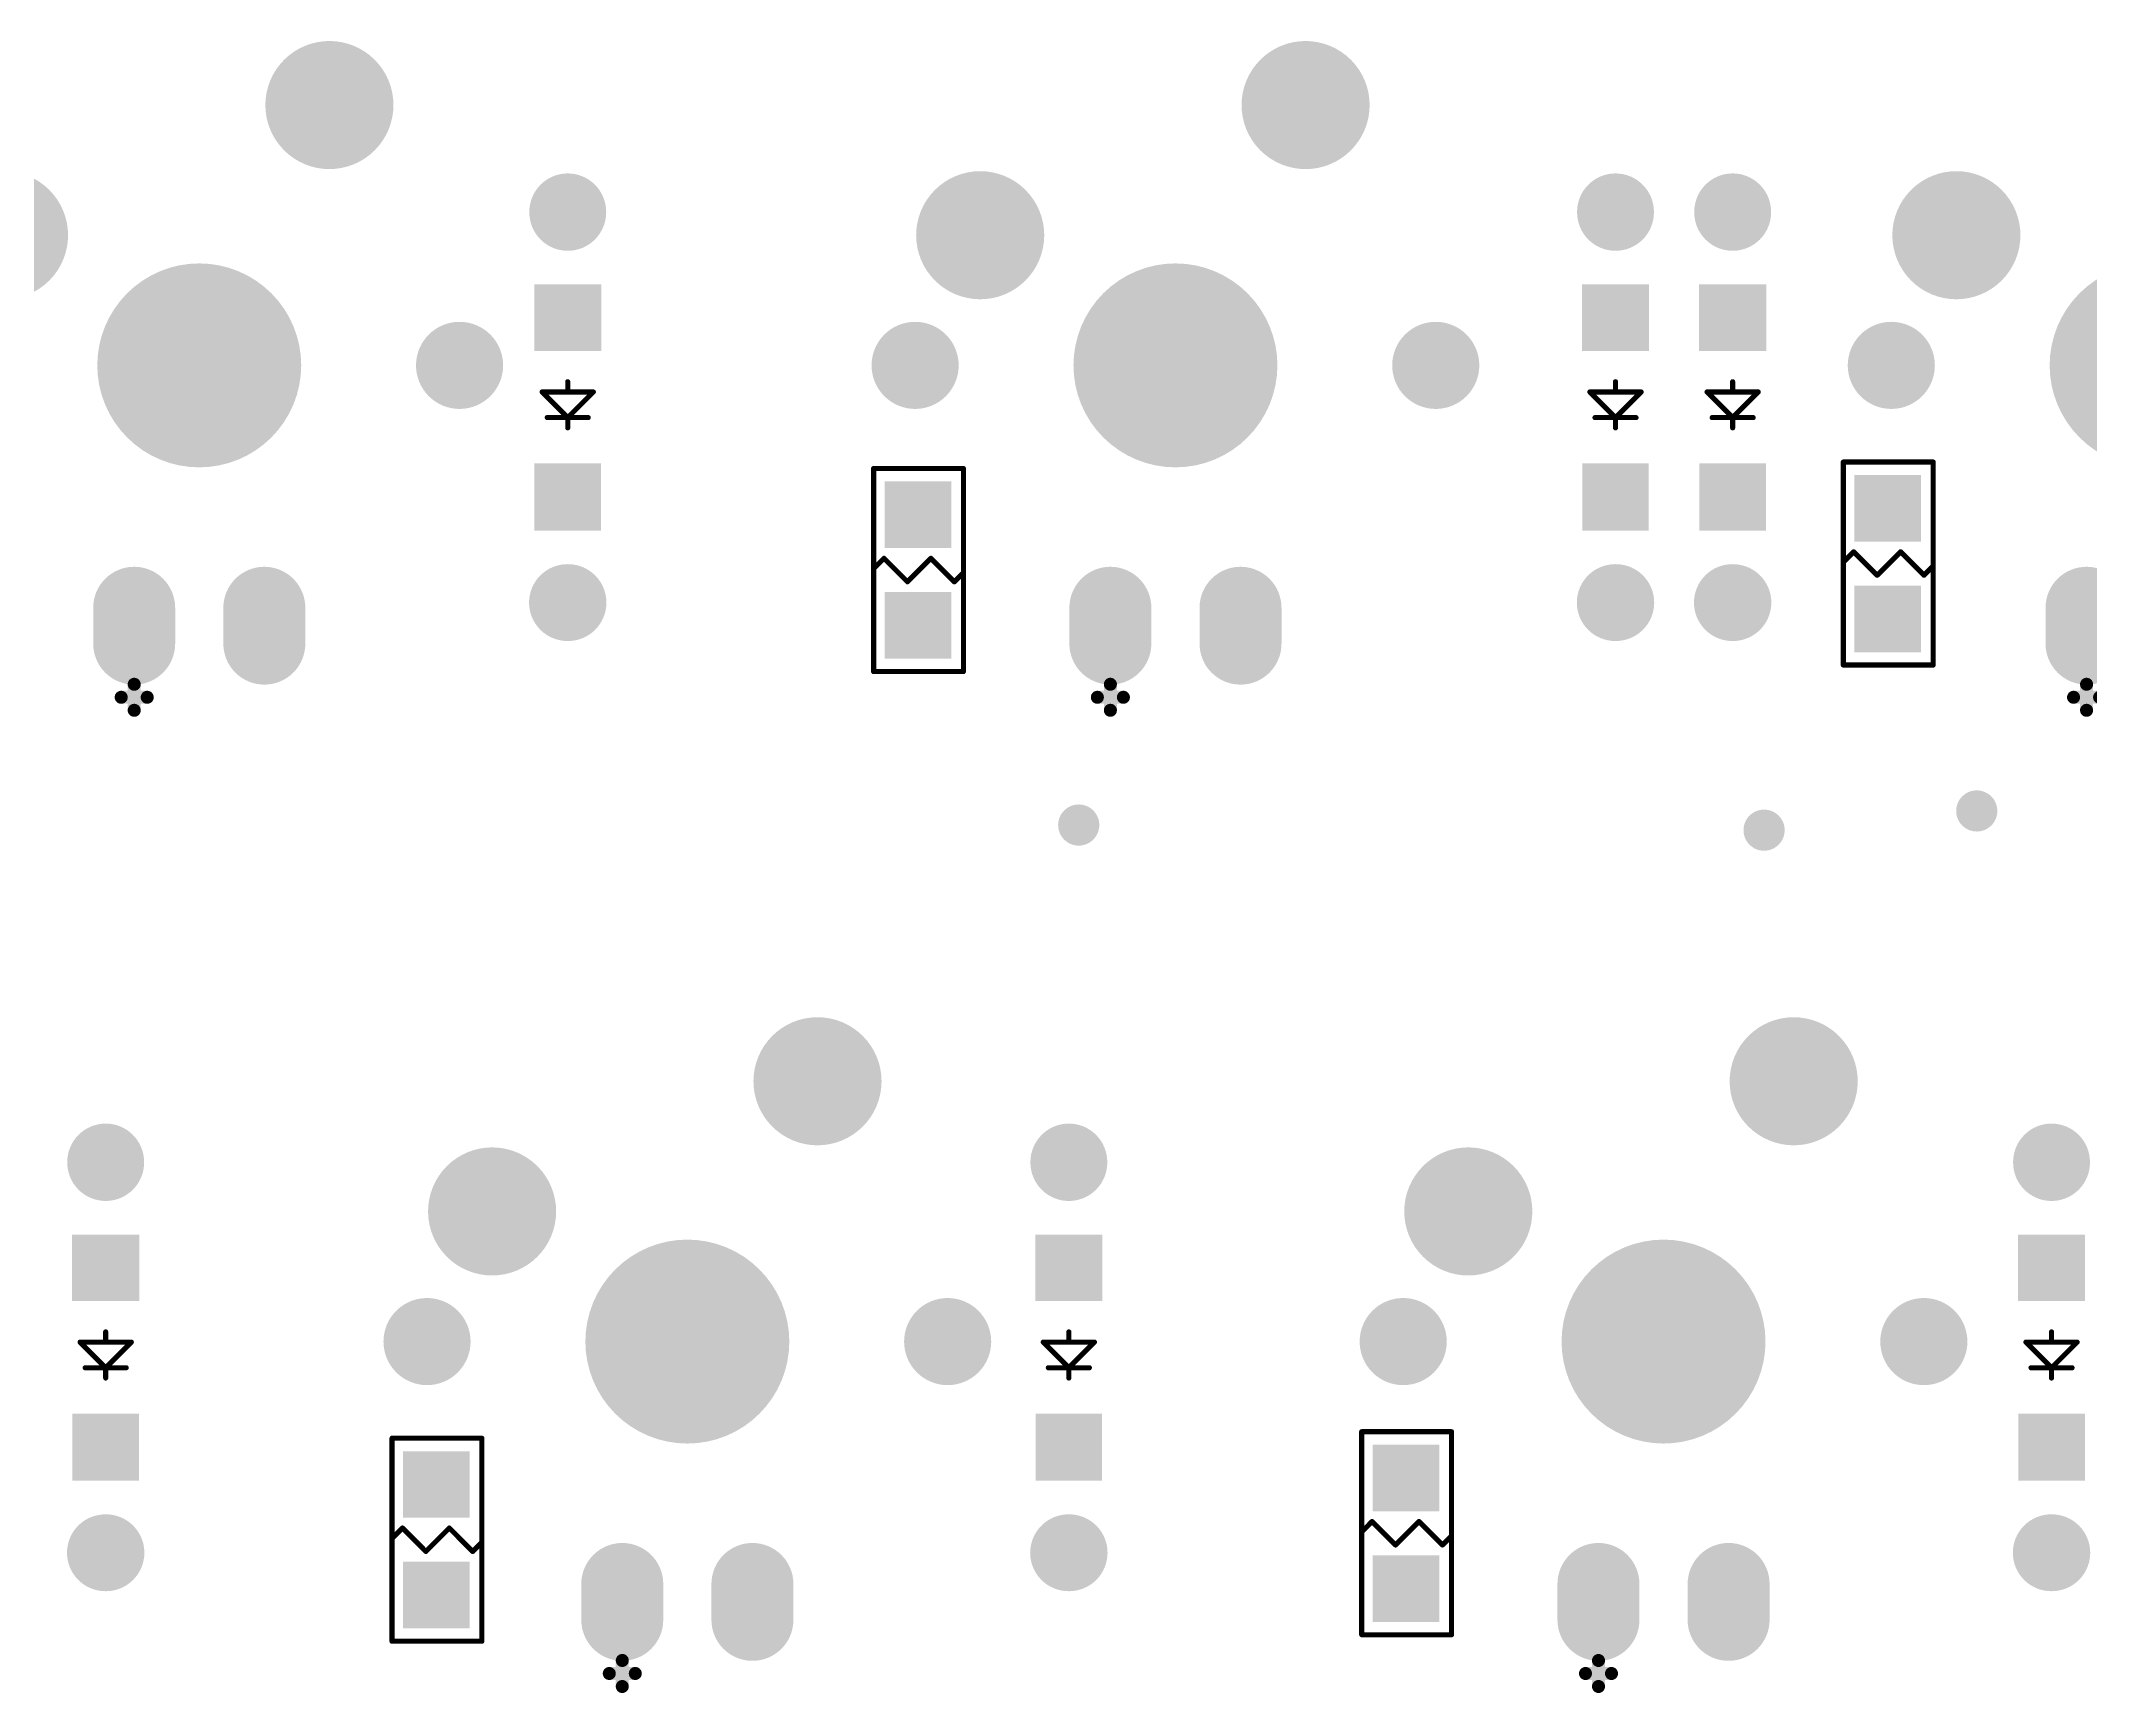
# Model space of a CAD drawing. Extents: x 407 to 769, y 688 to 804.
# Drawn here: x 485.09 to 525.1, y 710.67 to 742.91 of the extents above; entities that cross this region are included whole.
import ezdxf

# ---------------------------------------------------------------- set-up
doc = ezdxf.new("R2010")
doc.units = 0
doc.layers.get('0').update_dxf_attribs({"linetype": 'CONTINUOUS'})
for name, color, linetype in [('BOTTOMOVERLAY', 54, 'CONTINUOUS'), ('BOTTOMPASTE', 16, 'CONTINUOUS'), ('BOTTOMSOLDER', 6, 'CONTINUOUS'), ('MULTILAYER', 9, 'CONTINUOUS'), ('TOPSOLDER', 216, 'CONTINUOUS')]:
    doc.layers.add(name, color=color, linetype=linetype)

# ---------------------------------------------------------------- blocks, each defined once
blk = doc.blocks.new('IN4148G_B_42')
at = {"layer": 'BOTTOMOVERLAY', "const_width": 0.1}
for points in [[(0, 0.4), (0, 0.2)], [(0, 0.2), (-0.5, -0.3)], [(0.4, 0.2), (-0.4, 0.2)], [(0.5, -0.3), (0, 0.2)], [(0.5, -0.3), (-0.5, -0.3)], [(0, -0.3), (0, -0.5)]]:
    blk.add_lwpolyline(points, dxfattribs=at)
at = {"layer": 'BOTTOMOVERLAY', "const_width": 0.05}
for points in [[(-0.025, 0.4, 1), (0.025, 0.4, 1)], [(-0.425, 0.2, 1), (-0.375, 0.2, 1)], [(-0.025, 0.2, 1), (0.025, 0.2, 1)], [(-0.025, 0.2, 1), (0.025, 0.2, 1)], [(-0.025, 0.2, 1), (0.025, 0.2, 1)], [(0.375, 0.2, 1), (0.425, 0.2, 1)], [(-0.525, -0.3, 1), (-0.475, -0.3, 1)], [(-0.525, -0.3, 1), (-0.475, -0.3, 1)], [(-0.025, -0.3, 1), (0.025, -0.3, 1)], [(0.475, -0.3, 1), (0.525, -0.3, 1)], [(0.475, -0.3, 1), (0.525, -0.3, 1)], [(-0.025, -0.5, 1), (0.025, -0.5, 1)]]:
    blk.add_lwpolyline(points, format="xyb", close=True, dxfattribs=at)
at = {"layer": 'BOTTOMPASTE'}
for points in [[(-0.65, 1.095), (0.65, 1.095), (-0.65, 2.405), (0.65, 2.405)], [(-0.655, -2.4), (0.655, -2.4), (-0.655, -1.1), (0.655, -1.1)]]:
    blk.add_solid(points, dxfattribs=at)
at = {"layer": 'BOTTOMSOLDER', "const_width": 1.5}
for points in [[(0.005, 3.81), (-0.005, 3.81)], [(0, -3.805), (0, -3.815)]]:
    blk.add_lwpolyline(points, dxfattribs=at)
at = {"layer": 'BOTTOMSOLDER', "const_width": 0.75}
for points in [[(-0.38, 3.81, 1), (0.37, 3.81, 1)], [(-0.37, 3.81, 1), (0.38, 3.81, 1)], [(-0.375, -3.805, 1), (0.375, -3.805, 1)], [(-0.375, -3.815, 1), (0.375, -3.815, 1)]]:
    blk.add_lwpolyline(points, format="xyb", close=True, dxfattribs=at)
at = {"layer": 'BOTTOMSOLDER'}
for points in [[(-0.65, 1.095), (0.65, 1.095), (-0.65, 2.405), (0.65, 2.405)], [(-0.655, -2.4), (0.655, -2.4), (-0.655, -1.1), (0.655, -1.1)]]:
    blk.add_solid(points, dxfattribs=at)
at = {"layer": 'MULTILAYER', "const_width": 1.5}
for points in [[(0.005, 3.81), (-0.005, 3.81)], [(0, -3.805), (0, -3.815)]]:
    blk.add_lwpolyline(points, dxfattribs=at)
at = {"layer": 'MULTILAYER', "const_width": 0.75}
for points in [[(-0.38, 3.81, 1), (0.37, 3.81, 1)], [(-0.37, 3.81, 1), (0.38, 3.81, 1)], [(-0.375, -3.805, 1), (0.375, -3.805, 1)], [(-0.375, -3.815, 1), (0.375, -3.815, 1)]]:
    blk.add_lwpolyline(points, format="xyb", close=True, dxfattribs=at)
blk = doc.blocks.new('IN4148G_B_43')
at = {"layer": 'BOTTOMOVERLAY', "const_width": 0.1}
for points in [[(0, 0.4), (0, 0.2)], [(0, 0.2), (-0.5, -0.3)], [(0.4, 0.2), (-0.4, 0.2)], [(0.5, -0.3), (0, 0.2)], [(0.5, -0.3), (-0.5, -0.3)], [(0, -0.3), (0, -0.5)]]:
    blk.add_lwpolyline(points, dxfattribs=at)
at = {"layer": 'BOTTOMOVERLAY', "const_width": 0.05}
for points in [[(-0.025, 0.4, 1), (0.025, 0.4, 1)], [(-0.425, 0.2, 1), (-0.375, 0.2, 1)], [(-0.025, 0.2, 1), (0.025, 0.2, 1)], [(-0.025, 0.2, 1), (0.025, 0.2, 1)], [(-0.025, 0.2, 1), (0.025, 0.2, 1)], [(0.375, 0.2, 1), (0.425, 0.2, 1)], [(-0.525, -0.3, 1), (-0.475, -0.3, 1)], [(-0.525, -0.3, 1), (-0.475, -0.3, 1)], [(-0.025, -0.3, 1), (0.025, -0.3, 1)], [(0.475, -0.3, 1), (0.525, -0.3, 1)], [(0.475, -0.3, 1), (0.525, -0.3, 1)], [(-0.025, -0.5, 1), (0.025, -0.5, 1)]]:
    blk.add_lwpolyline(points, format="xyb", close=True, dxfattribs=at)
at = {"layer": 'BOTTOMPASTE'}
for points in [[(-0.65, 1.095), (0.65, 1.095), (-0.65, 2.405), (0.65, 2.405)], [(-0.655, -2.4), (0.655, -2.4), (-0.655, -1.1), (0.655, -1.1)]]:
    blk.add_solid(points, dxfattribs=at)
at = {"layer": 'BOTTOMSOLDER', "const_width": 1.5}
for points in [[(0.005, 3.81), (-0.005, 3.81)], [(0, -3.805), (0, -3.815)]]:
    blk.add_lwpolyline(points, dxfattribs=at)
at = {"layer": 'BOTTOMSOLDER', "const_width": 0.75}
for points in [[(-0.38, 3.81, 1), (0.37, 3.81, 1)], [(-0.37, 3.81, 1), (0.38, 3.81, 1)], [(-0.375, -3.805, 1), (0.375, -3.805, 1)], [(-0.375, -3.815, 1), (0.375, -3.815, 1)]]:
    blk.add_lwpolyline(points, format="xyb", close=True, dxfattribs=at)
at = {"layer": 'BOTTOMSOLDER'}
for points in [[(-0.65, 1.095), (0.65, 1.095), (-0.65, 2.405), (0.65, 2.405)], [(-0.655, -2.4), (0.655, -2.4), (-0.655, -1.1), (0.655, -1.1)]]:
    blk.add_solid(points, dxfattribs=at)
at = {"layer": 'MULTILAYER', "const_width": 1.5}
for points in [[(0.005, 3.81), (-0.005, 3.81)], [(0, -3.805), (0, -3.815)]]:
    blk.add_lwpolyline(points, dxfattribs=at)
at = {"layer": 'MULTILAYER', "const_width": 0.75}
for points in [[(-0.38, 3.81, 1), (0.37, 3.81, 1)], [(-0.37, 3.81, 1), (0.38, 3.81, 1)], [(-0.375, -3.805, 1), (0.375, -3.805, 1)], [(-0.375, -3.815, 1), (0.375, -3.815, 1)]]:
    blk.add_lwpolyline(points, format="xyb", close=True, dxfattribs=at)
blk = doc.blocks.new('IN4148G_B_44')
at = {"layer": 'BOTTOMOVERLAY', "const_width": 0.1}
for points in [[(0, 0.4), (0, 0.2)], [(0, 0.2), (-0.5, -0.3)], [(0.4, 0.2), (-0.4, 0.2)], [(0.5, -0.3), (0, 0.2)], [(0.5, -0.3), (-0.5, -0.3)], [(0, -0.3), (0, -0.5)]]:
    blk.add_lwpolyline(points, dxfattribs=at)
at = {"layer": 'BOTTOMOVERLAY', "const_width": 0.05}
for points in [[(-0.025, 0.4, 1), (0.025, 0.4, 1)], [(-0.425, 0.2, 1), (-0.375, 0.2, 1)], [(-0.025, 0.2, 1), (0.025, 0.2, 1)], [(-0.025, 0.2, 1), (0.025, 0.2, 1)], [(-0.025, 0.2, 1), (0.025, 0.2, 1)], [(0.375, 0.2, 1), (0.425, 0.2, 1)], [(-0.525, -0.3, 1), (-0.475, -0.3, 1)], [(-0.525, -0.3, 1), (-0.475, -0.3, 1)], [(-0.025, -0.3, 1), (0.025, -0.3, 1)], [(0.475, -0.3, 1), (0.525, -0.3, 1)], [(0.475, -0.3, 1), (0.525, -0.3, 1)], [(-0.025, -0.5, 1), (0.025, -0.5, 1)]]:
    blk.add_lwpolyline(points, format="xyb", close=True, dxfattribs=at)
at = {"layer": 'BOTTOMPASTE'}
for points in [[(-0.65, 1.095), (0.65, 1.095), (-0.65, 2.405), (0.65, 2.405)], [(-0.655, -2.4), (0.655, -2.4), (-0.655, -1.1), (0.655, -1.1)]]:
    blk.add_solid(points, dxfattribs=at)
at = {"layer": 'BOTTOMSOLDER', "const_width": 1.5}
for points in [[(0.005, 3.81), (-0.005, 3.81)], [(0, -3.805), (0, -3.815)]]:
    blk.add_lwpolyline(points, dxfattribs=at)
at = {"layer": 'BOTTOMSOLDER', "const_width": 0.75}
for points in [[(-0.38, 3.81, 1), (0.37, 3.81, 1)], [(-0.37, 3.81, 1), (0.38, 3.81, 1)], [(-0.375, -3.805, 1), (0.375, -3.805, 1)], [(-0.375, -3.815, 1), (0.375, -3.815, 1)]]:
    blk.add_lwpolyline(points, format="xyb", close=True, dxfattribs=at)
at = {"layer": 'BOTTOMSOLDER'}
for points in [[(-0.65, 1.095), (0.65, 1.095), (-0.65, 2.405), (0.65, 2.405)], [(-0.655, -2.4), (0.655, -2.4), (-0.655, -1.1), (0.655, -1.1)]]:
    blk.add_solid(points, dxfattribs=at)
at = {"layer": 'MULTILAYER', "const_width": 1.5}
for points in [[(0.005, 3.81), (-0.005, 3.81)], [(0, -3.805), (0, -3.815)]]:
    blk.add_lwpolyline(points, dxfattribs=at)
at = {"layer": 'MULTILAYER', "const_width": 0.75}
for points in [[(-0.38, 3.81, 1), (0.37, 3.81, 1)], [(-0.37, 3.81, 1), (0.38, 3.81, 1)], [(-0.375, -3.805, 1), (0.375, -3.805, 1)], [(-0.375, -3.815, 1), (0.375, -3.815, 1)]]:
    blk.add_lwpolyline(points, format="xyb", close=True, dxfattribs=at)
blk = doc.blocks.new('IN4148G_B_59')
at = {"layer": 'BOTTOMOVERLAY', "const_width": 0.1}
for points in [[(0, 0.4), (0, 0.2)], [(0, 0.2), (-0.5, -0.3)], [(0.4, 0.2), (-0.4, 0.2)], [(0.5, -0.3), (0, 0.2)], [(0.5, -0.3), (-0.5, -0.3)], [(0, -0.3), (0, -0.5)]]:
    blk.add_lwpolyline(points, dxfattribs=at)
at = {"layer": 'BOTTOMOVERLAY', "const_width": 0.05}
for points in [[(-0.025, 0.4, 1), (0.025, 0.4, 1)], [(-0.425, 0.2, 1), (-0.375, 0.2, 1)], [(-0.025, 0.2, 1), (0.025, 0.2, 1)], [(-0.025, 0.2, 1), (0.025, 0.2, 1)], [(-0.025, 0.2, 1), (0.025, 0.2, 1)], [(0.375, 0.2, 1), (0.425, 0.2, 1)], [(-0.525, -0.3, 1), (-0.475, -0.3, 1)], [(-0.525, -0.3, 1), (-0.475, -0.3, 1)], [(-0.025, -0.3, 1), (0.025, -0.3, 1)], [(0.475, -0.3, 1), (0.525, -0.3, 1)], [(0.475, -0.3, 1), (0.525, -0.3, 1)], [(-0.025, -0.5, 1), (0.025, -0.5, 1)]]:
    blk.add_lwpolyline(points, format="xyb", close=True, dxfattribs=at)
at = {"layer": 'BOTTOMPASTE'}
for points in [[(-0.65, 1.095), (0.65, 1.095), (-0.65, 2.405), (0.65, 2.405)], [(-0.655, -2.4), (0.655, -2.4), (-0.655, -1.1), (0.655, -1.1)]]:
    blk.add_solid(points, dxfattribs=at)
at = {"layer": 'BOTTOMSOLDER', "const_width": 1.5}
for points in [[(0.005, 3.81), (-0.005, 3.81)], [(0, -3.805), (0, -3.815)]]:
    blk.add_lwpolyline(points, dxfattribs=at)
at = {"layer": 'BOTTOMSOLDER', "const_width": 0.75}
for points in [[(-0.38, 3.81, 1), (0.37, 3.81, 1)], [(-0.37, 3.81, 1), (0.38, 3.81, 1)], [(-0.375, -3.805, 1), (0.375, -3.805, 1)], [(-0.375, -3.815, 1), (0.375, -3.815, 1)]]:
    blk.add_lwpolyline(points, format="xyb", close=True, dxfattribs=at)
at = {"layer": 'BOTTOMSOLDER'}
for points in [[(-0.65, 1.095), (0.65, 1.095), (-0.65, 2.405), (0.65, 2.405)], [(-0.655, -2.4), (0.655, -2.4), (-0.655, -1.1), (0.655, -1.1)]]:
    blk.add_solid(points, dxfattribs=at)
at = {"layer": 'MULTILAYER', "const_width": 1.5}
for points in [[(0.005, 3.81), (-0.005, 3.81)], [(0, -3.805), (0, -3.815)]]:
    blk.add_lwpolyline(points, dxfattribs=at)
at = {"layer": 'MULTILAYER', "const_width": 0.75}
for points in [[(-0.38, 3.81, 1), (0.37, 3.81, 1)], [(-0.37, 3.81, 1), (0.38, 3.81, 1)], [(-0.375, -3.805, 1), (0.375, -3.805, 1)], [(-0.375, -3.815, 1), (0.375, -3.815, 1)]]:
    blk.add_lwpolyline(points, format="xyb", close=True, dxfattribs=at)
blk = doc.blocks.new('IN4148G_B_60')
at = {"layer": 'BOTTOMOVERLAY', "const_width": 0.1}
for points in [[(0, 0.4), (0, 0.2)], [(0, 0.2), (-0.5, -0.3)], [(0.4, 0.2), (-0.4, 0.2)], [(0.5, -0.3), (0, 0.2)], [(0.5, -0.3), (-0.5, -0.3)], [(0, -0.3), (0, -0.5)]]:
    blk.add_lwpolyline(points, dxfattribs=at)
at = {"layer": 'BOTTOMOVERLAY', "const_width": 0.05}
for points in [[(-0.025, 0.4, 1), (0.025, 0.4, 1)], [(-0.425, 0.2, 1), (-0.375, 0.2, 1)], [(-0.025, 0.2, 1), (0.025, 0.2, 1)], [(-0.025, 0.2, 1), (0.025, 0.2, 1)], [(-0.025, 0.2, 1), (0.025, 0.2, 1)], [(0.375, 0.2, 1), (0.425, 0.2, 1)], [(-0.525, -0.3, 1), (-0.475, -0.3, 1)], [(-0.525, -0.3, 1), (-0.475, -0.3, 1)], [(-0.025, -0.3, 1), (0.025, -0.3, 1)], [(0.475, -0.3, 1), (0.525, -0.3, 1)], [(0.475, -0.3, 1), (0.525, -0.3, 1)], [(-0.025, -0.5, 1), (0.025, -0.5, 1)]]:
    blk.add_lwpolyline(points, format="xyb", close=True, dxfattribs=at)
at = {"layer": 'BOTTOMPASTE'}
for points in [[(-0.65, 1.095), (0.65, 1.095), (-0.65, 2.405), (0.65, 2.405)], [(-0.655, -2.4), (0.655, -2.4), (-0.655, -1.1), (0.655, -1.1)]]:
    blk.add_solid(points, dxfattribs=at)
at = {"layer": 'BOTTOMSOLDER', "const_width": 1.5}
for points in [[(0.005, 3.81), (-0.005, 3.81)], [(0, -3.805), (0, -3.815)]]:
    blk.add_lwpolyline(points, dxfattribs=at)
at = {"layer": 'BOTTOMSOLDER', "const_width": 0.75}
for points in [[(-0.38, 3.81, 1), (0.37, 3.81, 1)], [(-0.37, 3.81, 1), (0.38, 3.81, 1)], [(-0.375, -3.805, 1), (0.375, -3.805, 1)], [(-0.375, -3.815, 1), (0.375, -3.815, 1)]]:
    blk.add_lwpolyline(points, format="xyb", close=True, dxfattribs=at)
at = {"layer": 'BOTTOMSOLDER'}
for points in [[(-0.65, 1.095), (0.65, 1.095), (-0.65, 2.405), (0.65, 2.405)], [(-0.655, -2.4), (0.655, -2.4), (-0.655, -1.1), (0.655, -1.1)]]:
    blk.add_solid(points, dxfattribs=at)
at = {"layer": 'MULTILAYER', "const_width": 1.5}
for points in [[(0.005, 3.81), (-0.005, 3.81)], [(0, -3.805), (0, -3.815)]]:
    blk.add_lwpolyline(points, dxfattribs=at)
at = {"layer": 'MULTILAYER', "const_width": 0.75}
for points in [[(-0.38, 3.81, 1), (0.37, 3.81, 1)], [(-0.37, 3.81, 1), (0.38, 3.81, 1)], [(-0.375, -3.805, 1), (0.375, -3.805, 1)], [(-0.375, -3.815, 1), (0.375, -3.815, 1)]]:
    blk.add_lwpolyline(points, format="xyb", close=True, dxfattribs=at)
blk = doc.blocks.new('IN4148G_B_61')
at = {"layer": 'BOTTOMOVERLAY', "const_width": 0.1}
for points in [[(0, 0.4), (0, 0.2)], [(0, 0.2), (-0.5, -0.3)], [(0.4, 0.2), (-0.4, 0.2)], [(0.5, -0.3), (0, 0.2)], [(0.5, -0.3), (-0.5, -0.3)], [(0, -0.3), (0, -0.5)]]:
    blk.add_lwpolyline(points, dxfattribs=at)
at = {"layer": 'BOTTOMOVERLAY', "const_width": 0.05}
for points in [[(-0.025, 0.4, 1), (0.025, 0.4, 1)], [(-0.425, 0.2, 1), (-0.375, 0.2, 1)], [(-0.025, 0.2, 1), (0.025, 0.2, 1)], [(-0.025, 0.2, 1), (0.025, 0.2, 1)], [(-0.025, 0.2, 1), (0.025, 0.2, 1)], [(0.375, 0.2, 1), (0.425, 0.2, 1)], [(-0.525, -0.3, 1), (-0.475, -0.3, 1)], [(-0.525, -0.3, 1), (-0.475, -0.3, 1)], [(-0.025, -0.3, 1), (0.025, -0.3, 1)], [(0.475, -0.3, 1), (0.525, -0.3, 1)], [(0.475, -0.3, 1), (0.525, -0.3, 1)], [(-0.025, -0.5, 1), (0.025, -0.5, 1)]]:
    blk.add_lwpolyline(points, format="xyb", close=True, dxfattribs=at)
at = {"layer": 'BOTTOMPASTE'}
for points in [[(-0.65, 1.095), (0.65, 1.095), (-0.65, 2.405), (0.65, 2.405)], [(-0.655, -2.4), (0.655, -2.4), (-0.655, -1.1), (0.655, -1.1)]]:
    blk.add_solid(points, dxfattribs=at)
at = {"layer": 'BOTTOMSOLDER', "const_width": 1.5}
for points in [[(0.005, 3.81), (-0.005, 3.81)], [(0, -3.805), (0, -3.815)]]:
    blk.add_lwpolyline(points, dxfattribs=at)
at = {"layer": 'BOTTOMSOLDER', "const_width": 0.75}
for points in [[(-0.38, 3.81, 1), (0.37, 3.81, 1)], [(-0.37, 3.81, 1), (0.38, 3.81, 1)], [(-0.375, -3.805, 1), (0.375, -3.805, 1)], [(-0.375, -3.815, 1), (0.375, -3.815, 1)]]:
    blk.add_lwpolyline(points, format="xyb", close=True, dxfattribs=at)
at = {"layer": 'BOTTOMSOLDER'}
for points in [[(-0.65, 1.095), (0.65, 1.095), (-0.65, 2.405), (0.65, 2.405)], [(-0.655, -2.4), (0.655, -2.4), (-0.655, -1.1), (0.655, -1.1)]]:
    blk.add_solid(points, dxfattribs=at)
at = {"layer": 'MULTILAYER', "const_width": 1.5}
for points in [[(0.005, 3.81), (-0.005, 3.81)], [(0, -3.805), (0, -3.815)]]:
    blk.add_lwpolyline(points, dxfattribs=at)
at = {"layer": 'MULTILAYER', "const_width": 0.75}
for points in [[(-0.38, 3.81, 1), (0.37, 3.81, 1)], [(-0.37, 3.81, 1), (0.38, 3.81, 1)], [(-0.375, -3.805, 1), (0.375, -3.805, 1)], [(-0.375, -3.815, 1), (0.375, -3.815, 1)]]:
    blk.add_lwpolyline(points, format="xyb", close=True, dxfattribs=at)
blk = doc.blocks.new('MX1UP__B_135')
at = {"layer": 'BOTTOMOVERLAY', "const_width": 0.254}
for points in [[(-1.524, -6.477), (-1.016, -6.477)], [(-1.27, -6.731), (-1.27, -6.223)]]:
    blk.add_lwpolyline(points, dxfattribs=at)
at = {"layer": 'BOTTOMOVERLAY', "const_width": 0.127}
for points in [[(-1.587, -6.477, 1), (-1.46, -6.477, 1)], [(-1.333, -6.223, 1), (-1.206, -6.223, 1)], [(-1.079, -6.477, 1), (-0.952, -6.477, 1)], [(-1.333, -6.731, 1), (-1.206, -6.731, 1)]]:
    blk.add_lwpolyline(points, format="xyb", close=True, dxfattribs=at)
at = {"layer": 'BOTTOMSOLDER'}
for points, const_width in [([(1.915, 5.08, 1), (3.165, 5.08, 1)], 1.25), ([(-4.435, 2.54, 1), (-3.185, 2.54, 1)], 1.25), ([(-0.995, 0, 1), (0.995, 0, 1)], 1.99), ([(-5.505, 0, 1), (-4.655, 0, 1)], 0.85), ([(4.655, 0, 1), (5.505, 0, 1)], 0.85), ([(-1.67, -4.73, 1), (-0.87, -4.73, 1)], 0.8), ([(0.87, -4.73, 1), (1.67, -4.73, 1)], 0.8), ([(-1.67, -5.43, 1), (-0.87, -5.43, 1)], 0.8), ([(0.87, -5.43, 1), (1.67, -5.43, 1)], 0.8)]:
    blk.add_lwpolyline(points, format="xyb", close=True, dxfattribs=dict(at, const_width=const_width))
at = {"layer": 'BOTTOMSOLDER', "const_width": 1.6}
for points in [[(-1.27, -5.43), (-1.27, -4.73)], [(1.27, -5.43), (1.27, -4.73)]]:
    blk.add_lwpolyline(points, dxfattribs=at)
at = {"layer": 'MULTILAYER'}
for points, const_width in [([(1.915, 5.08, 1), (3.165, 5.08, 1)], 1.25), ([(-4.435, 2.54, 1), (-3.185, 2.54, 1)], 1.25), ([(-0.995, 0, 1), (0.995, 0, 1)], 1.99), ([(-5.505, 0, 1), (-4.655, 0, 1)], 0.85), ([(4.655, 0, 1), (5.505, 0, 1)], 0.85), ([(-1.67, -4.73, 1), (-0.87, -4.73, 1)], 0.8), ([(0.87, -4.73, 1), (1.67, -4.73, 1)], 0.8), ([(-1.67, -5.43, 1), (-0.87, -5.43, 1)], 0.8), ([(0.87, -5.43, 1), (1.67, -5.43, 1)], 0.8)]:
    blk.add_lwpolyline(points, format="xyb", close=True, dxfattribs=dict(at, const_width=const_width))
at = {"layer": 'MULTILAYER', "const_width": 1.6}
for points in [[(-1.27, -5.43), (-1.27, -4.73)], [(1.27, -5.43), (1.27, -4.73)]]:
    blk.add_lwpolyline(points, dxfattribs=at)
at = {"layer": 'TOPSOLDER'}
for points, const_width in [([(1.915, 5.08, 1), (3.165, 5.08, 1)], 1.25), ([(-4.435, 2.54, 1), (-3.185, 2.54, 1)], 1.25), ([(-0.995, 0, 1), (0.995, 0, 1)], 1.99), ([(-5.505, 0, 1), (-4.655, 0, 1)], 0.85), ([(4.655, 0, 1), (5.505, 0, 1)], 0.85), ([(-1.67, -4.73, 1), (-0.87, -4.73, 1)], 0.8), ([(0.87, -4.73, 1), (1.67, -4.73, 1)], 0.8), ([(-1.67, -5.43, 1), (-0.87, -5.43, 1)], 0.8), ([(0.87, -5.43, 1), (1.67, -5.43, 1)], 0.8)]:
    blk.add_lwpolyline(points, format="xyb", close=True, dxfattribs=dict(at, const_width=const_width))
at = {"layer": 'TOPSOLDER', "const_width": 1.6}
for points in [[(-1.27, -5.43), (-1.27, -4.73)], [(1.27, -5.43), (1.27, -4.73)]]:
    blk.add_lwpolyline(points, dxfattribs=at)
blk = doc.blocks.new('R0805_B_234')
at = {"layer": 'BOTTOMOVERLAY', "const_width": 0.1}
for points in [[(-0.889, 1.981), (0.864, 1.981)], [(-0.889, -1.981), (-0.889, 1.981)], [(0.864, -1.981), (0.864, 1.981)], [(-0.889, 0.025), (-0.686, 0.229)], [(-0.686, 0.229), (-0.229, -0.229)], [(-0.229, -0.229), (0, 0)], [(0, 0), (0.229, 0.229)], [(0.229, 0.229), (0.686, -0.229)], [(0.686, -0.229), (0.864, -0.051)], [(-0.889, -1.981), (0.864, -1.981)]]:
    blk.add_lwpolyline(points, dxfattribs=at)
at = {"layer": 'BOTTOMOVERLAY', "const_width": 0.05}
for points in [[(-0.914, 1.981, 1), (-0.864, 1.981, 1)], [(-0.914, 1.981, 1), (-0.864, 1.981, 1)], [(0.839, 1.981, 1), (0.889, 1.981, 1)], [(0.839, 1.981, 1), (0.889, 1.981, 1)], [(-0.914, 0.025, 1), (-0.864, 0.025, 1)], [(-0.711, 0.229, 1), (-0.661, 0.229, 1)], [(-0.711, 0.229, 1), (-0.661, 0.229, 1)], [(-0.025, 0, 1), (0.025, 0, 1)], [(-0.025, 0, 1), (0.025, 0, 1)], [(0.204, 0.229, 1), (0.254, 0.229, 1)], [(0.204, 0.229, 1), (0.254, 0.229, 1)], [(-0.254, -0.229, 1), (-0.204, -0.229, 1)], [(-0.254, -0.229, 1), (-0.204, -0.229, 1)], [(0.661, -0.229, 1), (0.711, -0.229, 1)], [(0.661, -0.229, 1), (0.711, -0.229, 1)], [(0.839, -0.051, 1), (0.889, -0.051, 1)], [(-0.914, -1.981, 1), (-0.864, -1.981, 1)], [(-0.914, -1.981, 1), (-0.864, -1.981, 1)], [(0.839, -1.981, 1), (0.889, -1.981, 1)], [(0.839, -1.981, 1), (0.889, -1.981, 1)]]:
    blk.add_lwpolyline(points, format="xyb", close=True, dxfattribs=at)
at = {"layer": 'BOTTOMPASTE'}
for points in [[(0.625, 0.428), (0.625, 1.728), (-0.675, 0.428), (-0.675, 1.728)], [(0.625, -1.731), (0.625, -0.431), (-0.675, -1.731), (-0.675, -0.431)]]:
    blk.add_solid(points, dxfattribs=at)
at = {"layer": 'BOTTOMSOLDER'}
for points in [[(0.625, 0.428), (0.625, 1.728), (-0.675, 0.428), (-0.675, 1.728)], [(0.625, -1.731), (0.625, -0.431), (-0.675, -1.731), (-0.675, -0.431)]]:
    blk.add_solid(points, dxfattribs=at)
blk = doc.blocks.new('R0805_B_235')
at = {"layer": 'BOTTOMOVERLAY', "const_width": 0.1}
for points in [[(-0.889, 1.981), (0.864, 1.981)], [(-0.889, -1.981), (-0.889, 1.981)], [(0.864, -1.981), (0.864, 1.981)], [(-0.889, 0.025), (-0.686, 0.229)], [(-0.686, 0.229), (-0.229, -0.229)], [(-0.229, -0.229), (0, 0)], [(0, 0), (0.229, 0.229)], [(0.229, 0.229), (0.686, -0.229)], [(0.686, -0.229), (0.864, -0.051)], [(-0.889, -1.981), (0.864, -1.981)]]:
    blk.add_lwpolyline(points, dxfattribs=at)
at = {"layer": 'BOTTOMOVERLAY', "const_width": 0.05}
for points in [[(-0.914, 1.981, 1), (-0.864, 1.981, 1)], [(-0.914, 1.981, 1), (-0.864, 1.981, 1)], [(0.839, 1.981, 1), (0.889, 1.981, 1)], [(0.839, 1.981, 1), (0.889, 1.981, 1)], [(-0.914, 0.025, 1), (-0.864, 0.025, 1)], [(-0.711, 0.229, 1), (-0.661, 0.229, 1)], [(-0.711, 0.229, 1), (-0.661, 0.229, 1)], [(-0.025, 0, 1), (0.025, 0, 1)], [(-0.025, 0, 1), (0.025, 0, 1)], [(0.204, 0.229, 1), (0.254, 0.229, 1)], [(0.204, 0.229, 1), (0.254, 0.229, 1)], [(-0.254, -0.229, 1), (-0.204, -0.229, 1)], [(-0.254, -0.229, 1), (-0.204, -0.229, 1)], [(0.661, -0.229, 1), (0.711, -0.229, 1)], [(0.661, -0.229, 1), (0.711, -0.229, 1)], [(0.839, -0.051, 1), (0.889, -0.051, 1)], [(-0.914, -1.981, 1), (-0.864, -1.981, 1)], [(-0.914, -1.981, 1), (-0.864, -1.981, 1)], [(0.839, -1.981, 1), (0.889, -1.981, 1)], [(0.839, -1.981, 1), (0.889, -1.981, 1)]]:
    blk.add_lwpolyline(points, format="xyb", close=True, dxfattribs=at)
at = {"layer": 'BOTTOMPASTE'}
for points in [[(0.625, 0.428), (0.625, 1.728), (-0.675, 0.428), (-0.675, 1.728)], [(0.625, -1.731), (0.625, -0.431), (-0.675, -1.731), (-0.675, -0.431)]]:
    blk.add_solid(points, dxfattribs=at)
at = {"layer": 'BOTTOMSOLDER'}
for points in [[(0.625, 0.428), (0.625, 1.728), (-0.675, 0.428), (-0.675, 1.728)], [(0.625, -1.731), (0.625, -0.431), (-0.675, -1.731), (-0.675, -0.431)]]:
    blk.add_solid(points, dxfattribs=at)
blk = doc.blocks.new('R0805_B_247')
at = {"layer": 'BOTTOMOVERLAY', "const_width": 0.1}
for points in [[(-0.889, 1.981), (0.864, 1.981)], [(-0.889, -1.981), (-0.889, 1.981)], [(0.864, -1.981), (0.864, 1.981)], [(-0.889, 0.025), (-0.686, 0.229)], [(-0.686, 0.229), (-0.229, -0.229)], [(-0.229, -0.229), (0, 0)], [(0, 0), (0.229, 0.229)], [(0.229, 0.229), (0.686, -0.229)], [(0.686, -0.229), (0.864, -0.051)], [(-0.889, -1.981), (0.864, -1.981)]]:
    blk.add_lwpolyline(points, dxfattribs=at)
at = {"layer": 'BOTTOMOVERLAY', "const_width": 0.05}
for points in [[(-0.914, 1.981, 1), (-0.864, 1.981, 1)], [(-0.914, 1.981, 1), (-0.864, 1.981, 1)], [(0.839, 1.981, 1), (0.889, 1.981, 1)], [(0.839, 1.981, 1), (0.889, 1.981, 1)], [(-0.914, 0.025, 1), (-0.864, 0.025, 1)], [(-0.711, 0.229, 1), (-0.661, 0.229, 1)], [(-0.711, 0.229, 1), (-0.661, 0.229, 1)], [(-0.025, 0, 1), (0.025, 0, 1)], [(-0.025, 0, 1), (0.025, 0, 1)], [(0.204, 0.229, 1), (0.254, 0.229, 1)], [(0.204, 0.229, 1), (0.254, 0.229, 1)], [(-0.254, -0.229, 1), (-0.204, -0.229, 1)], [(-0.254, -0.229, 1), (-0.204, -0.229, 1)], [(0.661, -0.229, 1), (0.711, -0.229, 1)], [(0.661, -0.229, 1), (0.711, -0.229, 1)], [(0.839, -0.051, 1), (0.889, -0.051, 1)], [(-0.914, -1.981, 1), (-0.864, -1.981, 1)], [(-0.914, -1.981, 1), (-0.864, -1.981, 1)], [(0.839, -1.981, 1), (0.889, -1.981, 1)], [(0.839, -1.981, 1), (0.889, -1.981, 1)]]:
    blk.add_lwpolyline(points, format="xyb", close=True, dxfattribs=at)
at = {"layer": 'BOTTOMPASTE'}
for points in [[(0.625, 0.428), (0.625, 1.728), (-0.675, 0.428), (-0.675, 1.728)], [(0.625, -1.731), (0.625, -0.431), (-0.675, -1.731), (-0.675, -0.431)]]:
    blk.add_solid(points, dxfattribs=at)
at = {"layer": 'BOTTOMSOLDER'}
for points in [[(0.625, 0.428), (0.625, 1.728), (-0.675, 0.428), (-0.675, 1.728)], [(0.625, -1.731), (0.625, -0.431), (-0.675, -1.731), (-0.675, -0.431)]]:
    blk.add_solid(points, dxfattribs=at)
blk = doc.blocks.new('R0805_B_248')
at = {"layer": 'BOTTOMOVERLAY', "const_width": 0.1}
for points in [[(-0.889, 1.981), (0.864, 1.981)], [(-0.889, -1.981), (-0.889, 1.981)], [(0.864, -1.981), (0.864, 1.981)], [(-0.889, 0.025), (-0.686, 0.229)], [(-0.686, 0.229), (-0.229, -0.229)], [(-0.229, -0.229), (0, 0)], [(0, 0), (0.229, 0.229)], [(0.229, 0.229), (0.686, -0.229)], [(0.686, -0.229), (0.864, -0.051)], [(-0.889, -1.981), (0.864, -1.981)]]:
    blk.add_lwpolyline(points, dxfattribs=at)
at = {"layer": 'BOTTOMOVERLAY', "const_width": 0.05}
for points in [[(-0.914, 1.981, 1), (-0.864, 1.981, 1)], [(-0.914, 1.981, 1), (-0.864, 1.981, 1)], [(0.839, 1.981, 1), (0.889, 1.981, 1)], [(0.839, 1.981, 1), (0.889, 1.981, 1)], [(-0.914, 0.025, 1), (-0.864, 0.025, 1)], [(-0.711, 0.229, 1), (-0.661, 0.229, 1)], [(-0.711, 0.229, 1), (-0.661, 0.229, 1)], [(-0.025, 0, 1), (0.025, 0, 1)], [(-0.025, 0, 1), (0.025, 0, 1)], [(0.204, 0.229, 1), (0.254, 0.229, 1)], [(0.204, 0.229, 1), (0.254, 0.229, 1)], [(-0.254, -0.229, 1), (-0.204, -0.229, 1)], [(-0.254, -0.229, 1), (-0.204, -0.229, 1)], [(0.661, -0.229, 1), (0.711, -0.229, 1)], [(0.661, -0.229, 1), (0.711, -0.229, 1)], [(0.839, -0.051, 1), (0.889, -0.051, 1)], [(-0.914, -1.981, 1), (-0.864, -1.981, 1)], [(-0.914, -1.981, 1), (-0.864, -1.981, 1)], [(0.839, -1.981, 1), (0.889, -1.981, 1)], [(0.839, -1.981, 1), (0.889, -1.981, 1)]]:
    blk.add_lwpolyline(points, format="xyb", close=True, dxfattribs=at)
at = {"layer": 'BOTTOMPASTE'}
for points in [[(0.625, 0.428), (0.625, 1.728), (-0.675, 0.428), (-0.675, 1.728)], [(0.625, -1.731), (0.625, -0.431), (-0.675, -1.731), (-0.675, -0.431)]]:
    blk.add_solid(points, dxfattribs=at)
at = {"layer": 'BOTTOMSOLDER'}
for points in [[(0.625, 0.428), (0.625, 1.728), (-0.675, 0.428), (-0.675, 1.728)], [(0.625, -1.731), (0.625, -0.431), (-0.675, -1.731), (-0.675, -0.431)]]:
    blk.add_solid(points, dxfattribs=at)
blk = doc.blocks.new('MX1UP__B_312')
at = {"layer": 'BOTTOMOVERLAY', "const_width": 0.254}
for points in [[(-1.524, -6.477), (-1.016, -6.477)], [(-1.27, -6.731), (-1.27, -6.223)]]:
    blk.add_lwpolyline(points, dxfattribs=at)
at = {"layer": 'BOTTOMOVERLAY', "const_width": 0.127}
for points in [[(-1.587, -6.477, 1), (-1.46, -6.477, 1)], [(-1.333, -6.223, 1), (-1.206, -6.223, 1)], [(-1.079, -6.477, 1), (-0.952, -6.477, 1)], [(-1.333, -6.731, 1), (-1.206, -6.731, 1)]]:
    blk.add_lwpolyline(points, format="xyb", close=True, dxfattribs=at)
at = {"layer": 'BOTTOMSOLDER'}
for points, const_width in [([(1.915, 5.08, 1), (3.165, 5.08, 1)], 1.25), ([(-4.435, 2.54, 1), (-3.185, 2.54, 1)], 1.25), ([(-0.995, 0, 1), (0.995, 0, 1)], 1.99), ([(-5.505, 0, 1), (-4.655, 0, 1)], 0.85), ([(4.655, 0, 1), (5.505, 0, 1)], 0.85), ([(-1.67, -4.73, 1), (-0.87, -4.73, 1)], 0.8), ([(0.87, -4.73, 1), (1.67, -4.73, 1)], 0.8), ([(-1.67, -5.43, 1), (-0.87, -5.43, 1)], 0.8), ([(0.87, -5.43, 1), (1.67, -5.43, 1)], 0.8)]:
    blk.add_lwpolyline(points, format="xyb", close=True, dxfattribs=dict(at, const_width=const_width))
at = {"layer": 'BOTTOMSOLDER', "const_width": 1.6}
for points in [[(-1.27, -5.43), (-1.27, -4.73)], [(1.27, -5.43), (1.27, -4.73)]]:
    blk.add_lwpolyline(points, dxfattribs=at)
at = {"layer": 'MULTILAYER'}
for points, const_width in [([(1.915, 5.08, 1), (3.165, 5.08, 1)], 1.25), ([(-4.435, 2.54, 1), (-3.185, 2.54, 1)], 1.25), ([(-0.995, 0, 1), (0.995, 0, 1)], 1.99), ([(-5.505, 0, 1), (-4.655, 0, 1)], 0.85), ([(4.655, 0, 1), (5.505, 0, 1)], 0.85), ([(-1.67, -4.73, 1), (-0.87, -4.73, 1)], 0.8), ([(0.87, -4.73, 1), (1.67, -4.73, 1)], 0.8), ([(-1.67, -5.43, 1), (-0.87, -5.43, 1)], 0.8), ([(0.87, -5.43, 1), (1.67, -5.43, 1)], 0.8)]:
    blk.add_lwpolyline(points, format="xyb", close=True, dxfattribs=dict(at, const_width=const_width))
at = {"layer": 'MULTILAYER', "const_width": 1.6}
for points in [[(-1.27, -5.43), (-1.27, -4.73)], [(1.27, -5.43), (1.27, -4.73)]]:
    blk.add_lwpolyline(points, dxfattribs=at)
at = {"layer": 'TOPSOLDER'}
for points, const_width in [([(1.915, 5.08, 1), (3.165, 5.08, 1)], 1.25), ([(-4.435, 2.54, 1), (-3.185, 2.54, 1)], 1.25), ([(-0.995, 0, 1), (0.995, 0, 1)], 1.99), ([(-5.505, 0, 1), (-4.655, 0, 1)], 0.85), ([(4.655, 0, 1), (5.505, 0, 1)], 0.85), ([(-1.67, -4.73, 1), (-0.87, -4.73, 1)], 0.8), ([(0.87, -4.73, 1), (1.67, -4.73, 1)], 0.8), ([(-1.67, -5.43, 1), (-0.87, -5.43, 1)], 0.8), ([(0.87, -5.43, 1), (1.67, -5.43, 1)], 0.8)]:
    blk.add_lwpolyline(points, format="xyb", close=True, dxfattribs=dict(at, const_width=const_width))
at = {"layer": 'TOPSOLDER', "const_width": 1.6}
for points in [[(-1.27, -5.43), (-1.27, -4.73)], [(1.27, -5.43), (1.27, -4.73)]]:
    blk.add_lwpolyline(points, dxfattribs=at)
blk = doc.blocks.new('MX1UP__B_313')
at = {"layer": 'BOTTOMOVERLAY', "const_width": 0.254}
for points in [[(-1.524, -6.477), (-1.016, -6.477)], [(-1.27, -6.731), (-1.27, -6.223)]]:
    blk.add_lwpolyline(points, dxfattribs=at)
at = {"layer": 'BOTTOMOVERLAY', "const_width": 0.127}
for points in [[(-1.587, -6.477, 1), (-1.46, -6.477, 1)], [(-1.333, -6.223, 1), (-1.206, -6.223, 1)], [(-1.079, -6.477, 1), (-0.952, -6.477, 1)], [(-1.333, -6.731, 1), (-1.206, -6.731, 1)]]:
    blk.add_lwpolyline(points, format="xyb", close=True, dxfattribs=at)
at = {"layer": 'BOTTOMSOLDER'}
for points, const_width in [([(1.915, 5.08, 1), (3.165, 5.08, 1)], 1.25), ([(-4.435, 2.54, 1), (-3.185, 2.54, 1)], 1.25), ([(-0.995, 0, 1), (0.995, 0, 1)], 1.99), ([(-5.505, 0, 1), (-4.655, 0, 1)], 0.85), ([(4.655, 0, 1), (5.505, 0, 1)], 0.85), ([(-1.67, -4.73, 1), (-0.87, -4.73, 1)], 0.8), ([(0.87, -4.73, 1), (1.67, -4.73, 1)], 0.8), ([(-1.67, -5.43, 1), (-0.87, -5.43, 1)], 0.8), ([(0.87, -5.43, 1), (1.67, -5.43, 1)], 0.8)]:
    blk.add_lwpolyline(points, format="xyb", close=True, dxfattribs=dict(at, const_width=const_width))
at = {"layer": 'BOTTOMSOLDER', "const_width": 1.6}
for points in [[(-1.27, -5.43), (-1.27, -4.73)], [(1.27, -5.43), (1.27, -4.73)]]:
    blk.add_lwpolyline(points, dxfattribs=at)
at = {"layer": 'MULTILAYER'}
for points, const_width in [([(1.915, 5.08, 1), (3.165, 5.08, 1)], 1.25), ([(-4.435, 2.54, 1), (-3.185, 2.54, 1)], 1.25), ([(-0.995, 0, 1), (0.995, 0, 1)], 1.99), ([(-5.505, 0, 1), (-4.655, 0, 1)], 0.85), ([(4.655, 0, 1), (5.505, 0, 1)], 0.85), ([(-1.67, -4.73, 1), (-0.87, -4.73, 1)], 0.8), ([(0.87, -4.73, 1), (1.67, -4.73, 1)], 0.8), ([(-1.67, -5.43, 1), (-0.87, -5.43, 1)], 0.8), ([(0.87, -5.43, 1), (1.67, -5.43, 1)], 0.8)]:
    blk.add_lwpolyline(points, format="xyb", close=True, dxfattribs=dict(at, const_width=const_width))
at = {"layer": 'MULTILAYER', "const_width": 1.6}
for points in [[(-1.27, -5.43), (-1.27, -4.73)], [(1.27, -5.43), (1.27, -4.73)]]:
    blk.add_lwpolyline(points, dxfattribs=at)
at = {"layer": 'TOPSOLDER'}
for points, const_width in [([(1.915, 5.08, 1), (3.165, 5.08, 1)], 1.25), ([(-4.435, 2.54, 1), (-3.185, 2.54, 1)], 1.25), ([(-0.995, 0, 1), (0.995, 0, 1)], 1.99), ([(-5.505, 0, 1), (-4.655, 0, 1)], 0.85), ([(4.655, 0, 1), (5.505, 0, 1)], 0.85), ([(-1.67, -4.73, 1), (-0.87, -4.73, 1)], 0.8), ([(0.87, -4.73, 1), (1.67, -4.73, 1)], 0.8), ([(-1.67, -5.43, 1), (-0.87, -5.43, 1)], 0.8), ([(0.87, -5.43, 1), (1.67, -5.43, 1)], 0.8)]:
    blk.add_lwpolyline(points, format="xyb", close=True, dxfattribs=dict(at, const_width=const_width))
at = {"layer": 'TOPSOLDER', "const_width": 1.6}
for points in [[(-1.27, -5.43), (-1.27, -4.73)], [(1.27, -5.43), (1.27, -4.73)]]:
    blk.add_lwpolyline(points, dxfattribs=at)
blk = doc.blocks.new('MX1UP__B_332')
at = {"layer": 'BOTTOMOVERLAY', "const_width": 0.254}
for points in [[(-1.524, -6.477), (-1.016, -6.477)], [(-1.27, -6.731), (-1.27, -6.223)]]:
    blk.add_lwpolyline(points, dxfattribs=at)
at = {"layer": 'BOTTOMOVERLAY', "const_width": 0.127}
for points in [[(-1.587, -6.477, 1), (-1.46, -6.477, 1)], [(-1.333, -6.223, 1), (-1.206, -6.223, 1)], [(-1.079, -6.477, 1), (-0.952, -6.477, 1)], [(-1.333, -6.731, 1), (-1.206, -6.731, 1)]]:
    blk.add_lwpolyline(points, format="xyb", close=True, dxfattribs=at)
at = {"layer": 'BOTTOMSOLDER'}
for points, const_width in [([(1.915, 5.08, 1), (3.165, 5.08, 1)], 1.25), ([(-4.435, 2.54, 1), (-3.185, 2.54, 1)], 1.25), ([(-0.995, 0, 1), (0.995, 0, 1)], 1.99), ([(-5.505, 0, 1), (-4.655, 0, 1)], 0.85), ([(4.655, 0, 1), (5.505, 0, 1)], 0.85), ([(-1.67, -4.73, 1), (-0.87, -4.73, 1)], 0.8), ([(0.87, -4.73, 1), (1.67, -4.73, 1)], 0.8), ([(-1.67, -5.43, 1), (-0.87, -5.43, 1)], 0.8), ([(0.87, -5.43, 1), (1.67, -5.43, 1)], 0.8)]:
    blk.add_lwpolyline(points, format="xyb", close=True, dxfattribs=dict(at, const_width=const_width))
at = {"layer": 'BOTTOMSOLDER', "const_width": 1.6}
for points in [[(-1.27, -5.43), (-1.27, -4.73)], [(1.27, -5.43), (1.27, -4.73)]]:
    blk.add_lwpolyline(points, dxfattribs=at)
at = {"layer": 'MULTILAYER'}
for points, const_width in [([(1.915, 5.08, 1), (3.165, 5.08, 1)], 1.25), ([(-4.435, 2.54, 1), (-3.185, 2.54, 1)], 1.25), ([(-0.995, 0, 1), (0.995, 0, 1)], 1.99), ([(-5.505, 0, 1), (-4.655, 0, 1)], 0.85), ([(4.655, 0, 1), (5.505, 0, 1)], 0.85), ([(-1.67, -4.73, 1), (-0.87, -4.73, 1)], 0.8), ([(0.87, -4.73, 1), (1.67, -4.73, 1)], 0.8), ([(-1.67, -5.43, 1), (-0.87, -5.43, 1)], 0.8), ([(0.87, -5.43, 1), (1.67, -5.43, 1)], 0.8)]:
    blk.add_lwpolyline(points, format="xyb", close=True, dxfattribs=dict(at, const_width=const_width))
at = {"layer": 'MULTILAYER', "const_width": 1.6}
for points in [[(-1.27, -5.43), (-1.27, -4.73)], [(1.27, -5.43), (1.27, -4.73)]]:
    blk.add_lwpolyline(points, dxfattribs=at)
at = {"layer": 'TOPSOLDER'}
for points, const_width in [([(1.915, 5.08, 1), (3.165, 5.08, 1)], 1.25), ([(-4.435, 2.54, 1), (-3.185, 2.54, 1)], 1.25), ([(-0.995, 0, 1), (0.995, 0, 1)], 1.99), ([(-5.505, 0, 1), (-4.655, 0, 1)], 0.85), ([(4.655, 0, 1), (5.505, 0, 1)], 0.85), ([(-1.67, -4.73, 1), (-0.87, -4.73, 1)], 0.8), ([(0.87, -4.73, 1), (1.67, -4.73, 1)], 0.8), ([(-1.67, -5.43, 1), (-0.87, -5.43, 1)], 0.8), ([(0.87, -5.43, 1), (1.67, -5.43, 1)], 0.8)]:
    blk.add_lwpolyline(points, format="xyb", close=True, dxfattribs=dict(at, const_width=const_width))
at = {"layer": 'TOPSOLDER', "const_width": 1.6}
for points in [[(-1.27, -5.43), (-1.27, -4.73)], [(1.27, -5.43), (1.27, -4.73)]]:
    blk.add_lwpolyline(points, dxfattribs=at)
blk = doc.blocks.new('MX1UP__B_336')
at = {"layer": 'BOTTOMOVERLAY', "const_width": 0.254}
for points in [[(-1.524, -6.477), (-1.016, -6.477)], [(-1.27, -6.731), (-1.27, -6.223)]]:
    blk.add_lwpolyline(points, dxfattribs=at)
at = {"layer": 'BOTTOMOVERLAY', "const_width": 0.127}
for points in [[(-1.587, -6.477, 1), (-1.46, -6.477, 1)], [(-1.333, -6.223, 1), (-1.206, -6.223, 1)], [(-1.079, -6.477, 1), (-0.952, -6.477, 1)], [(-1.333, -6.731, 1), (-1.206, -6.731, 1)]]:
    blk.add_lwpolyline(points, format="xyb", close=True, dxfattribs=at)
at = {"layer": 'BOTTOMSOLDER'}
for points, const_width in [([(1.915, 5.08, 1), (3.165, 5.08, 1)], 1.25), ([(-4.435, 2.54, 1), (-3.185, 2.54, 1)], 1.25), ([(-0.995, 0, 1), (0.995, 0, 1)], 1.99), ([(-5.505, 0, 1), (-4.655, 0, 1)], 0.85), ([(4.655, 0, 1), (5.505, 0, 1)], 0.85), ([(-1.67, -4.73, 1), (-0.87, -4.73, 1)], 0.8), ([(0.87, -4.73, 1), (1.67, -4.73, 1)], 0.8), ([(-1.67, -5.43, 1), (-0.87, -5.43, 1)], 0.8), ([(0.87, -5.43, 1), (1.67, -5.43, 1)], 0.8)]:
    blk.add_lwpolyline(points, format="xyb", close=True, dxfattribs=dict(at, const_width=const_width))
at = {"layer": 'BOTTOMSOLDER', "const_width": 1.6}
for points in [[(-1.27, -5.43), (-1.27, -4.73)], [(1.27, -5.43), (1.27, -4.73)]]:
    blk.add_lwpolyline(points, dxfattribs=at)
at = {"layer": 'MULTILAYER'}
for points, const_width in [([(1.915, 5.08, 1), (3.165, 5.08, 1)], 1.25), ([(-4.435, 2.54, 1), (-3.185, 2.54, 1)], 1.25), ([(-0.995, 0, 1), (0.995, 0, 1)], 1.99), ([(-5.505, 0, 1), (-4.655, 0, 1)], 0.85), ([(4.655, 0, 1), (5.505, 0, 1)], 0.85), ([(-1.67, -4.73, 1), (-0.87, -4.73, 1)], 0.8), ([(0.87, -4.73, 1), (1.67, -4.73, 1)], 0.8), ([(-1.67, -5.43, 1), (-0.87, -5.43, 1)], 0.8), ([(0.87, -5.43, 1), (1.67, -5.43, 1)], 0.8)]:
    blk.add_lwpolyline(points, format="xyb", close=True, dxfattribs=dict(at, const_width=const_width))
at = {"layer": 'MULTILAYER', "const_width": 1.6}
for points in [[(-1.27, -5.43), (-1.27, -4.73)], [(1.27, -5.43), (1.27, -4.73)]]:
    blk.add_lwpolyline(points, dxfattribs=at)
at = {"layer": 'TOPSOLDER'}
for points, const_width in [([(1.915, 5.08, 1), (3.165, 5.08, 1)], 1.25), ([(-4.435, 2.54, 1), (-3.185, 2.54, 1)], 1.25), ([(-0.995, 0, 1), (0.995, 0, 1)], 1.99), ([(-5.505, 0, 1), (-4.655, 0, 1)], 0.85), ([(4.655, 0, 1), (5.505, 0, 1)], 0.85), ([(-1.67, -4.73, 1), (-0.87, -4.73, 1)], 0.8), ([(0.87, -4.73, 1), (1.67, -4.73, 1)], 0.8), ([(-1.67, -5.43, 1), (-0.87, -5.43, 1)], 0.8), ([(0.87, -5.43, 1), (1.67, -5.43, 1)], 0.8)]:
    blk.add_lwpolyline(points, format="xyb", close=True, dxfattribs=dict(at, const_width=const_width))
at = {"layer": 'TOPSOLDER', "const_width": 1.6}
for points in [[(-1.27, -5.43), (-1.27, -4.73)], [(1.27, -5.43), (1.27, -4.73)]]:
    blk.add_lwpolyline(points, dxfattribs=at)

msp = doc.modelspace()

# ---------------------------------------------------------------- linework, layer by layer
at = {"layer": 'BOTTOMSOLDER', "const_width": 0.402}
for points in [[(522.67, 727.886, 1), (523.071, 727.886, 1)], [(505.145, 727.611, 1), (505.546, 727.611, 1)], [(518.52, 727.511, 1), (518.921, 727.511, 1)]]:
    msp.add_lwpolyline(points, format="xyb", close=True, dxfattribs=at)
at = {"layer": 'MULTILAYER', "const_width": 0.3}
for points in [[(522.721, 727.886, 1), (523.021, 727.886, 1)], [(505.196, 727.611, 1), (505.496, 727.611, 1)], [(518.571, 727.511, 1), (518.871, 727.511, 1)]]:
    msp.add_lwpolyline(points, format="xyb", close=True, dxfattribs=at)
at = {"layer": 'TOPSOLDER', "const_width": 0.402}
for points in [[(522.67, 727.886, 1), (523.071, 727.886, 1)], [(505.145, 727.611, 1), (505.546, 727.611, 1)], [(518.52, 727.511, 1), (518.921, 727.511, 1)]]:
    msp.add_lwpolyline(points, format="xyb", close=True, dxfattribs=at)

# ---------------------------------------------------------------- block references
for name, p in [('MX1UP__B_332', (488.183, 736.581)), ('MX1UP__B_313', (507.233, 736.581)), ('MX1UP__B_312', (526.283, 736.581)), ('MX1UP__B_336', (497.708, 717.531)), ('MX1UP__B_135', (516.758, 717.531))]:
    msp.add_blockref(name, p)
for name, p, rotation in [('IN4148G_B_61', (495.374, 735.762), 180), ('IN4148G_B_60', (515.821, 735.762), 180), ('IN4148G_B_59', (518.107, 735.762), 180), ('R0805_B_235', (502.232, 732.587), 360), ('R0805_B_234', (521.155, 732.714), 360), ('IN4148G_B_44', (486.357, 717.22), 180), ('IN4148G_B_43', (505.153, 717.22), 180), ('IN4148G_B_42', (524.33, 717.22), 180), ('R0805_B_247', (511.757, 713.791), 360), ('R0805_B_248', (492.834, 713.664), 360)]:
    msp.add_blockref(name, p, dxfattribs=dict(rotation=rotation))

# ---------------------------------------------------------------- texts
at = {"layer": 'BOTTOMOVERLAY', "text_generation_flag": 2}
for s, rotation, p in [('D153', 360, (496.517, 740.969)), ('D154', 360, (516.964, 740.969)), ('D155', 360, (519.25, 740.969)), ('R40', 360, (503.149, 735.127)), ('R41', 360, (522.072, 735.254)), ('F', 180, (507.067, 734.246)), ('D', 180, (487.802, 734.041)), ('D169', 360, (487.5, 722.427)), ('D170', 360, (506.296, 722.427)), ('R24', 360, (493.751, 716.204)), ('R25', 360, (512.674, 716.331)), ('C', 180, (497.288, 715.069)), ('V', 180, (516.377, 715.118))]:
    msp.add_text(s, height=0.001, rotation=rotation, dxfattribs=at).set_placement(p)

doc.saveas('drawing.dxf')
